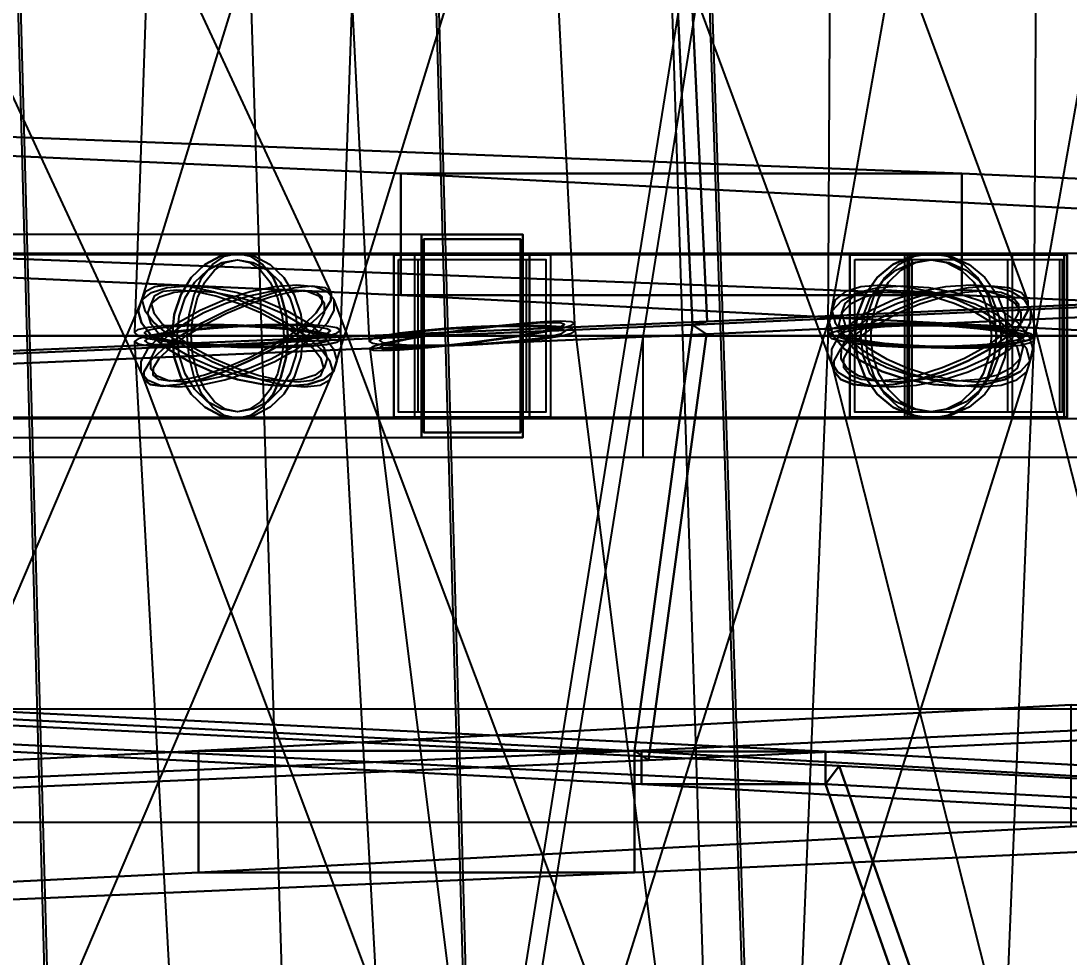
# Model space of a CAD drawing. Header units: millimetres. Extents: x -123812 to 252100, y -3000 to 639000.
# Drawn here: x 7068 to 9650, y 448469 to 450776 of the extents above; entities that cross this region are included whole.
import ezdxf

# ---------------------------------------------------------------- set-up
doc = ezdxf.new("R2010")
doc.units = ezdxf.units.MM
for name, color, linetype, lineweight in [('D-STR-DECK', 7, 'Continuous', 25), ('D-STR-DIM', 7, 'Continuous', 13), ('D-STR-STRC', 7, 'Continuous', 25)]:
    doc.layers.add(name, color=color, linetype=linetype, lineweight=lineweight)
doc.styles.add('OpenSansCondensed-Light', font='OpenSansCondensed-Light.ttf')
doc.styles.add('TOWER_UNICODE', font='Arial Unicode.ttf')
doc.dimstyles.new('EZDXF', dxfattribs={"dimtxt": 0.25, "dimasz": 0.175, "dimexe": 0.375, "dimexo": 0.125, "dimgap": 0.1, "dimtad": 1, "dimlfac": 100, "dimzin": 12, "dimdsep": 46, "dimtxsty": 'OpenSansCondensed-Light', "dimblk": 'ARCHTICK', "dimcen": 2.5, "dimazin": 3, "dimtfac": 0.5, "dimtmove": 2, "dimatfit": 3})

# ---------------------------------------------------------------- blocks, each defined once
blk = doc.blocks.new('_ARCHTICK')
at = {"color": 0, "linetype": 'BYBLOCK', "const_width": 0.15}
blk.add_lwpolyline([(-0.5, -0.5), (0.5, 0.5)], dxfattribs=at)

msp = doc.modelspace()

# ---------------------------------------------------------------- linework, layer by layer
at = {"layer": 'D-STR-DECK'}
for points in [[(5939.2, 445000), (7163.8, 455000), (9400, 455000), (7800, 445000)], [(5939.2, 445000), (7163.8, 455000), (9400, 455000), (7800, 445000)], [(7760, 445000), (9360, 455000), (11444.7, 455000), (9496.7, 445000)], [(7760, 445000), (9360, 455000), (11444.7, 455000), (9496.7, 445000)], [(8722.4, 450027.3), (8668.7, 451177.3), (11147.9, 451290.9), (11216.8, 450140.9)], [(8704.3, 451185.6), (8758, 450035.6), (11262.5, 450149.2), (11193.6, 451299.2)], [(6034.5, 451071.9), (6071.8, 449921.9), (8758, 450035.6), (8704.3, 451185.6)], [(8722.4, 450027.3), (8668.7, 451177.3), (8704.3, 451185.6), (8758, 450035.6)], [(8722.4, 450027.3), (8668.7, 451177.3), (8704.3, 451185.6), (8758, 450035.6)], [(6047.1, 449913.6), (6009.8, 451063.6), (8668.7, 451177.3), (8722.4, 450027.3)], [(9385.4, 450400), (8003.5, 450400), (5798.4, 450500), (6799.6, 450500)], [(8003.5, 450400), (8003.5, 450100), (5798.4, 450200), (5798.4, 450500)], [(9385.4, 450100), (9385.4, 450400), (6799.6, 450500), (6799.6, 450200)], [(8003.5, 450100), (9385.4, 450100), (9385.4, 450400), (8003.5, 450400)], [(11656.8, 450300), (9940.5, 450300), (8003.5, 450400), (9385.4, 450400)], [(9940.5, 450300), (9940.5, 450000), (8003.5, 450100), (8003.5, 450400)], [(8003.5, 450100), (9385.4, 450100), (9385.4, 450400), (8003.5, 450400)], [(11656.8, 450000), (11656.8, 450300), (9385.4, 450400), (9385.4, 450100)], [(8003.5, 450100), (9385.4, 450100), (6799.6, 450200), (5798.4, 450200)], [(8758, 450035.6), (8722.4, 450027.3), (11216.8, 450140.9), (11262.5, 450149.2)], [(8579.2, 448977.3), (8722.4, 450027.3), (11216.8, 450140.9), (11033, 449090.9)], [(8722.4, 450027.3), (8756.6, 450004), (11260.8, 450117.6), (11216.8, 450140.9)], [(9940.5, 450000), (11656.8, 450000), (9385.4, 450100), (8003.5, 450100)], [(8756.6, 450004), (8613.4, 448954), (11077, 449067.6), (11260.8, 450117.6)], [(5947.6, 448863.6), (6047.1, 449913.6), (8722.4, 450027.3), (8579.2, 448977.3)], [(6071.8, 449921.9), (6047.1, 449913.6), (8722.4, 450027.3), (8758, 450035.6)], [(6047.1, 449913.6), (6070.9, 449890.3), (8756.6, 450004), (8722.4, 450027.3)], [(8579.2, 448977.3), (8722.4, 450027.3), (8756.6, 450004), (8613.4, 448954)], [(8579.2, 448977.3), (8722.4, 450027.3), (8756.6, 450004), (8613.4, 448954)], [(1913.4, 449700), (1913.4, 450000), (8600, 450000), (8600, 449700)], [(1913.4, 449700), (1913.4, 450000), (8600, 450000), (8600, 449700)], [(2500, 449700), (2500, 450000), (10470.7, 450000), (10470.7, 449700)], [(2500, 449700), (2500, 450000), (10470.7, 450000), (10470.7, 449700)], [(3043.8, 449700), (3043.8, 450000), (12162.2, 450000), (12162.2, 449700)], [(3043.8, 449700), (3043.8, 450000), (12162.2, 450000), (12162.2, 449700)], [(3535.5, 449700), (3535.5, 450000), (13645.7, 450000), (13645.7, 449700)], [(3535.5, 449700), (3535.5, 450000), (13645.7, 450000), (13645.7, 449700)], [(3966.8, 449700), (3966.8, 450000), (14895.6, 450000), (14895.6, 449700)], [(3966.8, 449700), (3966.8, 450000), (14895.6, 450000), (14895.6, 449700)], [(4330.1, 449700), (4330.1, 450000), (15890.7, 450000), (15890.7, 449700)], [(4330.1, 449700), (4330.1, 450000), (15890.7, 450000), (15890.7, 449700)], [(4619.4, 449700), (4619.4, 450000), (16613.9, 450000), (16613.9, 449700)], [(4619.4, 449700), (4619.4, 450000), (16613.9, 450000), (16613.9, 449700)], [(4829.6, 449700), (4829.6, 450000), (17052.9, 450000), (17052.9, 449700)], [(4829.6, 449700), (4829.6, 450000), (17052.9, 450000), (17052.9, 449700)], [(4957.2, 449700), (4957.2, 450000), (17200, 450000), (17200, 449700)], [(4957.2, 449700), (4957.2, 450000), (17200, 450000), (17200, 449700)], [(6070.9, 449890.3), (5971.4, 448840.3), (8613.4, 448954), (8756.6, 450004)], [(8596.8, 448895.5), (8596.8, 448975.5), (6381.8, 449089.1), (6381.8, 449009.1)], [(8596.8, 448975.5), (9049.9, 448975.5), (6717.4, 449089.1), (6381.8, 449089.1)], [(9049.9, 448975.5), (9049.9, 448895.5), (6717.4, 449009.1), (6717.4, 449089.1)], [(8579.2, 448977.3), (7505.3, 448977.3), (9654.5, 449090.9), (11033, 449090.9)], [(7505.3, 448977.3), (7505.3, 448677.3), (9654.5, 448790.9), (9654.5, 449090.9)], [(8579.2, 448677.3), (8579.2, 448977.3), (11033, 449090.9), (11033, 448790.9)], [(8613.4, 448954), (8579.2, 448977.3), (11033, 449090.9), (11077, 449067.6)], [(5395.6, 449080.9), (10343.8, 449080.9), (10343.8, 448800.9), (5395.6, 448800.9)], [(9049.9, 448895.5), (9083.5, 448940.8), (6742.3, 449054.5), (6717.4, 449009.1)], [(9083.5, 448940.8), (9399.9, 448040.8), (6976.7, 448154.5), (6742.3, 449054.5)], [(9049.9, 448895.5), (8596.8, 448895.5), (6381.8, 449009.1), (6717.4, 449009.1)], [(9366.3, 447995.5), (9049.9, 448895.5), (6717.4, 449009.1), (6951.8, 448109.1)], [(5947.6, 448863.6), (5201.7, 448863.6), (7505.3, 448977.3), (8579.2, 448977.3)], [(5201.7, 448863.6), (5201.7, 448563.6), (7505.3, 448677.3), (7505.3, 448977.3)], [(5947.6, 448563.6), (5947.6, 448863.6), (8579.2, 448977.3), (8579.2, 448677.3)], [(5971.4, 448840.3), (5947.6, 448863.6), (8579.2, 448977.3), (8613.4, 448954)], [(7505.3, 448677.3), (8579.2, 448677.3), (8579.2, 448977.3), (7505.3, 448977.3)], [(7505.3, 448677.3), (8579.2, 448677.3), (8579.2, 448977.3), (7505.3, 448977.3)], [(9049.9, 448895.5), (8596.8, 448895.5), (8596.8, 448975.5), (9049.9, 448975.5)], [(10614.9, 448781.8), (10614.9, 448861.8), (8596.8, 448975.5), (8596.8, 448895.5)], [(10614.9, 448861.8), (11175.6, 448861.8), (9049.9, 448975.5), (8596.8, 448975.5)], [(9049.9, 448895.5), (8596.8, 448895.5), (8596.8, 448975.5), (9049.9, 448975.5)], [(11175.6, 448861.8), (11175.6, 448781.8), (9049.9, 448895.5), (9049.9, 448975.5)], [(9366.3, 447995.5), (9049.9, 448895.5), (9083.5, 448940.8), (9399.9, 448040.8)], [(11175.6, 448781.8), (11217.2, 448827.2), (9083.5, 448940.8), (9049.9, 448895.5)], [(9366.3, 447995.5), (9049.9, 448895.5), (9083.5, 448940.8), (9399.9, 448040.8)], [(11217.2, 448827.2), (11608.7, 447927.2), (9399.9, 448040.8), (9083.5, 448940.8)], [(11175.6, 448781.8), (10614.9, 448781.8), (8596.8, 448895.5), (9049.9, 448895.5)], [(11567.1, 447881.8), (11175.6, 448781.8), (9049.9, 448895.5), (9366.3, 447995.5)], [(7505.3, 448677.3), (8579.2, 448677.3), (11033, 448790.9), (9654.5, 448790.9)], [(5201.7, 448563.6), (5947.6, 448563.6), (8579.2, 448677.3), (7505.3, 448677.3)]]:
    msp.add_lwpolyline(points, close=True, dxfattribs=at)
at = {"layer": 'D-STR-STRC'}
for points in [[(6660.3, 474987.3), (7925.8, 449987.3), (7934.5, 449981.9), (7959.8, 449977.9), (8000.1, 449975.3), (8052.6, 449974.4), (8113.8, 449975.3), (8179.5, 449977.8), (8245.1, 449981.9), (8306.3, 449987.2), (8358.9, 449993.3), (8399.2, 449999.9), (8424.5, 450006.6), (8433.2, 450012.7), (7167.6, 475012.7)], [(8214, 475008.7), (7347.5, 450008.7), (7356.2, 450001.3), (7381.6, 449993.8), (7421.9, 449986.8), (7474.5, 449980.6), (7535.7, 449975.8), (7601.4, 449972.6), (7667.1, 449971.3), (7728.3, 449971.9), (7780.9, 449974.5), (7821.2, 449978.8), (7846.6, 449984.5), (7855.2, 449991.3), (8721.7, 474991.3)], [(9190.6, 475001.4), (9055.8, 450001.4), (9064.4, 449993.9), (9089.8, 449986.8), (9130.2, 449980.7), (9182.8, 449975.8), (9244, 449972.6), (9309.8, 449971.3), (9375.5, 449971.9), (9436.8, 449974.5), (9489.4, 449978.7), (9529.7, 449984.5), (9555.1, 449991.3), (9563.8, 449998.6), (9698.6, 474998.6)], [(5047.5, 454892.9), (7371.1, 449892.9), (7386.5, 449880.5), (7416.5, 449876.3), (7459.1, 449880.5), (7511.4, 449892.9), (7569.9, 449912.5), (7630.5, 449938.2), (7689.1, 449968), (7741.7, 450000), (7784.8, 450032), (7815.4, 450061.8), (7831.4, 450087.5), (7831.7, 450107.1), (5508.1, 455107.1)], [(7225.4, 454912.5), (9071.3, 449912.5), (9087.4, 449892.9), (9118.6, 449880.5), (9162.9, 449876.3), (9217.1, 449880.5), (9277.7, 449892.9), (9340.5, 449912.5), (9401.2, 449938.2), (9455.6, 449968), (9500.1, 450000), (9531.6, 450032), (9548.1, 450061.8), (9548.2, 450087.5), (7702.4, 455087.5)], [(8896.7, 455061.8), (7356.8, 450061.8), (7365.2, 450032), (7389.7, 450000), (7428.6, 449968), (7479.3, 449938.2), (7538.3, 449912.5), (7601.7, 449892.9), (7665, 449880.5), (7724, 449876.3), (7774.6, 449880.5), (7813.4, 449892.9), (7837.8, 449912.5), (7846, 449938.2), (9386, 454938.2)], [(9945, 455032), (9058.9, 450032), (9068.9, 450000), (9095.4, 449968), (9136.5, 449938.2), (9189.3, 449912.5), (9250.4, 449892.9), (9315.6, 449880.5), (9380.3, 449876.3), (9440.2, 449880.5), (9491.3, 449892.9), (9529.9, 449912.5), (9553.6, 449938.2), (9560.6, 449968), (10446.8, 454968)], [(5375, 449796.8), (7601.4, 449796.8), (7633.4, 449803.7), (7663.2, 449824), (7688.9, 449856.3), (7708.5, 449898.4), (7720.9, 449947.4), (7725.1, 450000), (7720.9, 450052.6), (7708.5, 450101.6), (7688.9, 450143.7), (7663.2, 450176), (7633.4, 450196.3), (7601.4, 450203.2), (5375, 450203.2)], [(5375, 449796.8), (7601.4, 449796.8), (7633.4, 449803.7), (7663.2, 449824), (7688.9, 449856.3), (7708.5, 449898.4), (7720.9, 449947.4), (7725.1, 450000), (7720.9, 450052.6), (7708.5, 450101.6), (7688.9, 450143.7), (7663.2, 450176), (7633.4, 450196.3), (7601.4, 450203.2), (5375, 450203.2)], [(10383.7, 450203.2), (9309.8, 450203.2), (9261.2, 450196.3), (9215.9, 450176), (9177, 450143.7), (9147.2, 450101.6), (9128.4, 450052.6), (9122, 450000), (9128.4, 449947.4), (9147.2, 449898.4), (9177, 449856.3), (9215.9, 449824), (9261.2, 449803.7), (9309.8, 449796.8), (10383.7, 449796.8)], [(10383.7, 450203.2), (9309.8, 450203.2), (9261.2, 450196.3), (9215.9, 450176), (9177, 450143.7), (9147.2, 450101.6), (9128.4, 450052.6), (9122, 450000), (9128.4, 449947.4), (9147.2, 449898.4), (9177, 449856.3), (9215.9, 449824), (9261.2, 449803.7), (9309.8, 449796.8), (10383.7, 449796.8)], [(5699.7, 444891.4), (7828.9, 449891.4), (7837.3, 449911.3), (7829.7, 449937.3), (7806.5, 449967.5), (7769.4, 450000), (7720.7, 450032.5), (7664, 450062.7), (7603, 450088.7), (7541.9, 450108.6), (7484.8, 450121.1), (7435.7, 450125.4), (7397.9, 450121.1), (7373.9, 450108.6), (5244.7, 445108.6)], [(9716.2, 445088.7), (7839.4, 450088.7), (7823.2, 450108.6), (7791.8, 450121.1), (7747.5, 450125.4), (7693.2, 450121.1), (7632.6, 450108.6), (7569.9, 450088.7), (7509.4, 450062.7), (7455.2, 450032.5), (7410.9, 450000), (7379.5, 449967.5), (7363.4, 449937.3), (7363.4, 449911.3), (9240.1, 444911.3)], [(7983.2, 444937.3), (9554.1, 449937.3), (9545.8, 449967.5), (9521.3, 450000), (9482.5, 450032.5), (9431.9, 450062.7), (9372.9, 450088.7), (9309.7, 450108.6), (9246.4, 450121.1), (9187.5, 450125.4), (9136.9, 450121.1), (9098.1, 450108.6), (9073.7, 450088.7), (9065.4, 450062.7), (7494.6, 445062.7)], [(10817.7, 445062.7), (9555.9, 450062.7), (9540.1, 450088.7), (9508.6, 450108.6), (9463.5, 450121.1), (9408, 450125.4), (9345.7, 450121.1), (9281.1, 450108.6), (9218.3, 450088.7), (9161.8, 450062.7), (9115.4, 450032.5), (9082.3, 450000), (9064.6, 449967.5), (9063.6, 449937.3), (10325.4, 444937.3)], [(9226.6, 425013.8), (7855, 450013.8), (7846.4, 450019.7), (7821, 450024.2), (7780.7, 450027.1), (7728.2, 450028.1), (7667, 450027.2), (7601.4, 450024.5), (7535.8, 450020.1), (7474.6, 450014.3), (7422.1, 450007.6), (7381.8, 450000.3), (7356.4, 449993), (7347.8, 449986.2), (8719.4, 424986.2)], [(11574.8, 425031.5), (8431.5, 450031.5), (8422.9, 450034.9), (8397.7, 450035.9), (8357.7, 450034.4), (8305.5, 450030.6), (8244.7, 450024.7), (8179.5, 450017.1), (8114.3, 450008.4), (8053.5, 449999.1), (8001.3, 449989.8), (7961.2, 449981.2), (7936, 449974), (7927.5, 449968.5), (11070.8, 424968.5)], [(8542.7, 424989.8), (9563.6, 449989.8), (9554.9, 449997.7), (9529.6, 450005.8), (9489.2, 450013.6), (9436.7, 450020.4), (9375.5, 450025.8), (9309.8, 450029.4), (9244.1, 450031.1), (9182.9, 450030.6), (9130.3, 450028), (9090, 450023.6), (9064.6, 450017.5), (9056, 450010.2), (8035.1, 425010.2)]]:
    msp.add_lwpolyline(points, dxfattribs=at)
for points in [[(6946.2, 455000), (7082.6, 450000), (8120.2, 450000), (7981.6, 455000)], [(6952, 455000), (7089, 450000), (8113.8, 450000), (7975.9, 455000)], [(7503.1, 455000), (7660.6, 450000), (8698.3, 450000), (8538.5, 455000)], [(8623.7, 455000), (8790.9, 450000), (9828.6, 450000), (9659.1, 455000)], [(8629.4, 455000), (8797.4, 450000), (9822.2, 450000), (9653.3, 455000)], [(3647.2, 449750), (8304.5, 449750), (8304.5, 450250), (3647.2, 450250)], [(3647.2, 449750), (8304.5, 449750), (8304.5, 450250), (3647.2, 450250)], [(8304.5, 450250), (8054.5, 450250), (8054.5, 449750), (8304.5, 449750)], [(8054.5, 450250), (8304.5, 450250), (8304.5, 449750), (8054.5, 449750)], [(8298.5, 450238), (8060.5, 450238), (8060.5, 449762), (8298.5, 449762)], [(8060.5, 450238), (8298.5, 450238), (8298.5, 449762), (8060.5, 449762)], [(4581, 449800), (8320.9, 449800), (8320.9, 450200), (4581, 450200)], [(4581, 449800), (8320.9, 449800), (8320.9, 450200), (4581, 450200)], [(7440.2, 450000), (7445.7, 449947.4), (7461.8, 449898.4), (7487.4, 449856.3), (7520.8, 449824), (7559.7, 449803.7), (7601.4, 449796.8), (9309.8, 449796.8), (9351.5, 449803.7), (9390.4, 449824), (9423.8, 449856.3), (9449.4, 449898.4), (9465.5, 449947.4), (9471, 450000), (9465.5, 450052.6), (9449.4, 450101.6), (9423.8, 450143.7), (9390.4, 450176), (9351.5, 450196.3), (9309.8, 450203.2), (7601.4, 450203.2), (7559.7, 450196.3), (7520.8, 450176), (7487.4, 450143.7), (7461.8, 450101.6), (7445.7, 450052.6)], [(7762.6, 450000), (7757.1, 449947.4), (7741, 449898.4), (7715.4, 449856.3), (7682, 449824), (7643.1, 449803.7), (7601.4, 449796.8), (7559.7, 449803.7), (7520.8, 449824), (7487.4, 449856.3), (7461.8, 449898.4), (7445.7, 449947.4), (7440.2, 450000), (7445.7, 450052.6), (7461.8, 450101.6), (7487.4, 450143.7), (7520.8, 450176), (7559.7, 450196.3), (7601.4, 450203.2), (7643.1, 450196.3), (7682, 450176), (7715.4, 450143.7), (7741, 450101.6), (7757.1, 450052.6)], [(7440.2, 450000), (7445.7, 449947.4), (7461.8, 449898.4), (7487.4, 449856.3), (7520.8, 449824), (7559.7, 449803.7), (7601.4, 449796.8), (9309.8, 449796.8), (9351.5, 449803.7), (9390.4, 449824), (9423.8, 449856.3), (9449.4, 449898.4), (9465.5, 449947.4), (9471, 450000), (9465.5, 450052.6), (9449.4, 450101.6), (9423.8, 450143.7), (9390.4, 450176), (9351.5, 450196.3), (9309.8, 450203.2), (7601.4, 450203.2), (7559.7, 450196.3), (7520.8, 450176), (7487.4, 450143.7), (7461.8, 450101.6), (7445.7, 450052.6)], [(7762.6, 450000), (7757.1, 449947.4), (7741, 449898.4), (7715.4, 449856.3), (7682, 449824), (7643.1, 449803.7), (7601.4, 449796.8), (7559.7, 449803.7), (7520.8, 449824), (7487.4, 449856.3), (7461.8, 449898.4), (7445.7, 449947.4), (7440.2, 450000), (7445.7, 450052.6), (7461.8, 450101.6), (7487.4, 450143.7), (7520.8, 450176), (7559.7, 450196.3), (7601.4, 450203.2), (7643.1, 450196.3), (7682, 450176), (7715.4, 450143.7), (7741, 450101.6), (7757.1, 450052.6)], [(7725.1, 450000), (7720.9, 449947.4), (7708.5, 449898.4), (7688.9, 449856.3), (7663.2, 449824), (7633.4, 449803.7), (7601.4, 449796.8), (7569.4, 449803.7), (7539.5, 449824), (7513.9, 449856.3), (7494.3, 449898.4), (7481.9, 449947.4), (7477.7, 450000), (7481.9, 450052.6), (7494.3, 450101.6), (7513.9, 450143.7), (7539.5, 450176), (7569.4, 450196.3), (7601.4, 450203.2), (7633.4, 450196.3), (7663.2, 450176), (7688.9, 450143.7), (7708.5, 450101.6), (7720.9, 450052.6)], [(7725.1, 450000), (7720.9, 449947.4), (7708.5, 449898.4), (7688.9, 449856.3), (7663.2, 449824), (7633.4, 449803.7), (7601.4, 449796.8), (7569.4, 449803.7), (7539.5, 449824), (7513.9, 449856.3), (7494.3, 449898.4), (7481.9, 449947.4), (7477.7, 450000), (7481.9, 450052.6), (7494.3, 450101.6), (7513.9, 450143.7), (7539.5, 450176), (7569.4, 450196.3), (7601.4, 450203.2), (7633.4, 450196.3), (7663.2, 450176), (7688.9, 450143.7), (7708.5, 450101.6), (7720.9, 450052.6)], [(7986.3, 449800), (9638, 449800), (9638, 450200), (7986.3, 450200)], [(7986.3, 450200), (8372.7, 450200), (8372.7, 449800), (7986.3, 449800)], [(7986.3, 449800), (9638, 449800), (9638, 450200), (7986.3, 450200)], [(7986.3, 450200), (8372.7, 450200), (8372.7, 449800), (7986.3, 449800)], [(8038.1, 450200), (8320.9, 450200), (8320.9, 449800), (8038.1, 449800)], [(8038.1, 450200), (8320.9, 450200), (8320.9, 449800), (8038.1, 449800)], [(9109.8, 449800), (9644.8, 449800), (9644.8, 450200), (9109.8, 450200)], [(9109.8, 450200), (9509.7, 450200), (9509.7, 449800), (9109.8, 449800)], [(9497.5, 450000), (9491.1, 449947.4), (9472.4, 449898.4), (9442.5, 449856.3), (9403.6, 449824), (9358.4, 449803.7), (9309.8, 449796.8), (9261.2, 449803.7), (9215.9, 449824), (9177, 449856.3), (9147.2, 449898.4), (9128.4, 449947.4), (9122, 450000), (9128.4, 450052.6), (9147.2, 450101.6), (9177, 450143.7), (9215.9, 450176), (9261.2, 450196.3), (9309.8, 450203.2), (9358.4, 450196.3), (9403.6, 450176), (9442.5, 450143.7), (9472.4, 450101.6), (9491.1, 450052.6)], [(9497.5, 450000), (9491.1, 449947.4), (9472.4, 449898.4), (9442.5, 449856.3), (9403.6, 449824), (9358.4, 449803.7), (9309.8, 449796.8), (9261.2, 449803.7), (9215.9, 449824), (9177, 449856.3), (9147.2, 449898.4), (9128.4, 449947.4), (9122, 450000), (9128.4, 450052.6), (9147.2, 450101.6), (9177, 450143.7), (9215.9, 450176), (9261.2, 450196.3), (9309.8, 450203.2), (9358.4, 450196.3), (9403.6, 450176), (9442.5, 450143.7), (9472.4, 450101.6), (9491.1, 450052.6)], [(9471, 450000), (9465.5, 449947.4), (9449.4, 449898.4), (9423.8, 449856.3), (9390.4, 449824), (9351.5, 449803.7), (9309.8, 449796.8), (9268, 449803.7), (9229.2, 449824), (9195.8, 449856.3), (9170.2, 449898.4), (9154.1, 449947.4), (9148.6, 450000), (9154.1, 450052.6), (9170.2, 450101.6), (9195.8, 450143.7), (9229.2, 450176), (9268, 450196.3), (9309.8, 450203.2), (9351.5, 450196.3), (9390.4, 450176), (9423.8, 450143.7), (9449.4, 450101.6), (9465.5, 450052.6)], [(9471, 450000), (9465.5, 449947.4), (9449.4, 449898.4), (9423.8, 449856.3), (9390.4, 449824), (9351.5, 449803.7), (9309.8, 449796.8), (9268, 449803.7), (9229.2, 449824), (9195.8, 449856.3), (9170.2, 449898.4), (9154.1, 449947.4), (9148.6, 450000), (9154.1, 450052.6), (9170.2, 450101.6), (9195.8, 450143.7), (9229.2, 450176), (9268, 450196.3), (9309.8, 450203.2), (9351.5, 450196.3), (9390.4, 450176), (9423.8, 450143.7), (9449.4, 450101.6), (9465.5, 450052.6)], [(9244.9, 450200), (9644.8, 450200), (9644.8, 449800), (9244.9, 449800)], [(9251.7, 450200), (9638, 450200), (9638, 449800), (9251.7, 449800)], [(9251.7, 450200), (9638, 450200), (9638, 449800), (9251.7, 449800)], [(7749.9, 450000), (7744.9, 449951.5), (7730, 449906.4), (7706.4, 449867.6), (7675.7, 449837.9), (7639.8, 449819.2), (7601.4, 449812.8), (7563, 449819.2), (7527.1, 449837.9), (7496.4, 449867.6), (7472.8, 449906.4), (7457.9, 449951.5), (7452.9, 450000), (7457.9, 450048.5), (7472.8, 450093.6), (7496.4, 450132.4), (7527.1, 450162.1), (7563, 450180.8), (7601.4, 450187.2), (7639.8, 450180.8), (7675.7, 450162.1), (7706.4, 450132.4), (7730, 450093.6), (7744.9, 450048.5)], [(7749.9, 450000), (7744.9, 449951.5), (7730, 449906.4), (7706.4, 449867.6), (7675.7, 449837.9), (7639.8, 449819.2), (7601.4, 449812.8), (7563, 449819.2), (7527.1, 449837.9), (7496.4, 449867.6), (7472.8, 449906.4), (7457.9, 449951.5), (7452.9, 450000), (7457.9, 450048.5), (7472.8, 450093.6), (7496.4, 450132.4), (7527.1, 450162.1), (7563, 450180.8), (7601.4, 450187.2), (7639.8, 450180.8), (7675.7, 450162.1), (7706.4, 450132.4), (7730, 450093.6), (7744.9, 450048.5)], [(7715.4, 450000), (7711.5, 449951.5), (7700.1, 449906.4), (7682, 449867.6), (7658.4, 449837.9), (7630.9, 449819.2), (7601.4, 449812.8), (7571.9, 449819.2), (7544.4, 449837.9), (7520.8, 449867.6), (7502.7, 449906.4), (7491.3, 449951.5), (7487.4, 450000), (7491.3, 450048.5), (7502.7, 450093.6), (7520.8, 450132.4), (7544.4, 450162.1), (7571.9, 450180.8), (7601.4, 450187.2), (7630.9, 450180.8), (7658.4, 450162.1), (7682, 450132.4), (7700.1, 450093.6), (7711.5, 450048.5)], [(7715.4, 450000), (7711.5, 449951.5), (7700.1, 449906.4), (7682, 449867.6), (7658.4, 449837.9), (7630.9, 449819.2), (7601.4, 449812.8), (7571.9, 449819.2), (7544.4, 449837.9), (7520.8, 449867.6), (7502.7, 449906.4), (7491.3, 449951.5), (7487.4, 450000), (7491.3, 450048.5), (7502.7, 450093.6), (7520.8, 450132.4), (7544.4, 450162.1), (7571.9, 450180.8), (7601.4, 450187.2), (7630.9, 450180.8), (7658.4, 450162.1), (7682, 450132.4), (7700.1, 450093.6), (7711.5, 450048.5)], [(7997.9, 450188), (8361.1, 450188), (8361.1, 449812), (7997.9, 449812)], [(7997.9, 450188), (8361.1, 450188), (8361.1, 449812), (7997.9, 449812)], [(8046.5, 450188), (8312.4, 450188), (8312.4, 449812), (8046.5, 449812)], [(8046.5, 450188), (8312.4, 450188), (8312.4, 449812), (8046.5, 449812)], [(9121.8, 450188), (9497.7, 450188), (9497.7, 449812), (9121.8, 449812)], [(9482.7, 450000), (9476.8, 449951.5), (9459.6, 449906.4), (9432.1, 449867.6), (9396.2, 449837.9), (9354.5, 449819.2), (9309.8, 449812.8), (9265, 449819.2), (9223.3, 449837.9), (9187.5, 449867.6), (9160, 449906.4), (9142.7, 449951.5), (9136.8, 450000), (9142.7, 450048.5), (9160, 450093.6), (9187.5, 450132.4), (9223.3, 450162.1), (9265, 450180.8), (9309.8, 450187.2), (9354.5, 450180.8), (9396.2, 450162.1), (9432.1, 450132.4), (9459.6, 450093.6), (9476.8, 450048.5)], [(9482.7, 450000), (9476.8, 449951.5), (9459.6, 449906.4), (9432.1, 449867.6), (9396.2, 449837.9), (9354.5, 449819.2), (9309.8, 449812.8), (9265, 449819.2), (9223.3, 449837.9), (9187.5, 449867.6), (9160, 449906.4), (9142.7, 449951.5), (9136.8, 450000), (9142.7, 450048.5), (9160, 450093.6), (9187.5, 450132.4), (9223.3, 450162.1), (9265, 450180.8), (9309.8, 450187.2), (9354.5, 450180.8), (9396.2, 450162.1), (9432.1, 450132.4), (9459.6, 450093.6), (9476.8, 450048.5)], [(9458.3, 450000), (9453.2, 449951.5), (9438.4, 449906.4), (9414.8, 449867.6), (9384, 449837.9), (9348.2, 449819.2), (9309.8, 449812.8), (9271.3, 449819.2), (9235.5, 449837.9), (9204.8, 449867.6), (9181.2, 449906.4), (9166.3, 449951.5), (9161.3, 450000), (9166.3, 450048.5), (9181.2, 450093.6), (9204.8, 450132.4), (9235.5, 450162.1), (9271.3, 450180.8), (9309.8, 450187.2), (9348.2, 450180.8), (9384, 450162.1), (9414.8, 450132.4), (9438.4, 450093.6), (9453.2, 450048.5)], [(9458.3, 450000), (9453.2, 449951.5), (9438.4, 449906.4), (9414.8, 449867.6), (9384, 449837.9), (9348.2, 449819.2), (9309.8, 449812.8), (9271.3, 449819.2), (9235.5, 449837.9), (9204.8, 449867.6), (9181.2, 449906.4), (9166.3, 449951.5), (9161.3, 450000), (9166.3, 450048.5), (9181.2, 450093.6), (9204.8, 450132.4), (9235.5, 450162.1), (9271.3, 450180.8), (9309.8, 450187.2), (9348.2, 450180.8), (9384, 450162.1), (9414.8, 450132.4), (9438.4, 450093.6), (9453.2, 450048.5)], [(9256.9, 450188), (9632.8, 450188), (9632.8, 449812), (9256.9, 449812)], [(9263.3, 450188), (9626.4, 450188), (9626.4, 449812), (9263.3, 449812)], [(9263.3, 450188), (9626.4, 450188), (9626.4, 449812), (9263.3, 449812)], [(7813.1, 450000), (7837.6, 449968), (7846, 449938.2), (7837.8, 449912.5), (7813.4, 449892.9), (7774.6, 449880.5), (7724, 449876.3), (7665, 449880.5), (7601.7, 449892.9), (7538.3, 449912.5), (7479.3, 449938.2), (7428.6, 449968), (7389.7, 450000), (7365.2, 450032), (7356.8, 450061.8), (7365, 450087.5), (7389.4, 450107.1), (7428.2, 450119.5), (7478.8, 450123.7), (7537.8, 450119.5), (7601.1, 450107.1), (7664.4, 450087.5), (7723.5, 450061.8), (7774.2, 450032)], [(7410.9, 450000), (7379.5, 449967.5), (7363.4, 449937.3), (7363.4, 449911.3), (7379.6, 449891.4), (7411, 449878.9), (7455.3, 449874.6), (7509.6, 449878.9), (7570.2, 449891.4), (7632.9, 449911.3), (7693.4, 449937.3), (7747.6, 449967.5), (7791.9, 450000), (7823.3, 450032.5), (7839.4, 450062.7), (7839.4, 450088.7), (7823.2, 450108.6), (7791.8, 450121.1), (7747.5, 450125.4), (7693.2, 450121.1), (7632.6, 450108.6), (7569.9, 450088.7), (7509.4, 450062.7), (7455.2, 450032.5)], [(7433.4, 450000), (7482.1, 449967.5), (7538.8, 449937.3), (7599.8, 449911.3), (7660.9, 449891.4), (7718, 449878.9), (7767.1, 449874.6), (7804.9, 449878.9), (7828.9, 449891.4), (7837.3, 449911.3), (7829.7, 449937.3), (7806.5, 449967.5), (7769.4, 450000), (7720.7, 450032.5), (7664, 450062.7), (7603, 450088.7), (7541.9, 450108.6), (7484.8, 450121.1), (7435.7, 450125.4), (7397.9, 450121.1), (7373.9, 450108.6), (7365.5, 450088.7), (7373.1, 450062.7), (7396.3, 450032.5)], [(7741.7, 450000), (7689.1, 449968), (7630.5, 449938.2), (7569.9, 449912.5), (7511.4, 449892.9), (7459.1, 449880.5), (7416.5, 449876.3), (7386.5, 449880.5), (7371.1, 449892.9), (7371.4, 449912.5), (7387.4, 449938.2), (7418, 449968), (7461.1, 450000), (7513.7, 450032), (7572.3, 450061.8), (7632.9, 450087.5), (7691.4, 450107.1), (7743.7, 450119.5), (7786.3, 450123.7), (7816.3, 450119.5), (7831.7, 450107.1), (7831.4, 450087.5), (7815.4, 450061.8), (7784.8, 450032)], [(9550.6, 450000), (9560.6, 449968), (9553.6, 449938.2), (9529.9, 449912.5), (9491.3, 449892.9), (9440.2, 449880.5), (9380.3, 449876.3), (9315.6, 449880.5), (9250.4, 449892.9), (9189.3, 449912.5), (9136.5, 449938.2), (9095.4, 449968), (9068.9, 450000), (9058.9, 450032), (9066, 450061.8), (9089.6, 450087.5), (9128.3, 450107.1), (9179.3, 450119.5), (9239.3, 450123.7), (9304, 450119.5), (9369.1, 450107.1), (9430.2, 450087.5), (9483.1, 450061.8), (9524.1, 450032)], [(9082.3, 450000), (9064.6, 449967.5), (9063.6, 449937.3), (9079.5, 449911.3), (9111, 449891.4), (9156, 449878.9), (9211.6, 449874.6), (9273.8, 449878.9), (9338.5, 449891.4), (9401.2, 449911.3), (9457.7, 449937.3), (9504.1, 449967.5), (9537.3, 450000), (9555, 450032.5), (9555.9, 450062.7), (9540.1, 450088.7), (9508.6, 450108.6), (9463.5, 450121.1), (9408, 450125.4), (9345.7, 450121.1), (9281.1, 450108.6), (9218.3, 450088.7), (9161.8, 450062.7), (9115.4, 450032.5)], [(9098.2, 450000), (9137.1, 449967.5), (9187.7, 449937.3), (9246.6, 449911.3), (9309.9, 449891.4), (9373.1, 449878.9), (9432, 449874.6), (9482.6, 449878.9), (9521.4, 449891.4), (9545.8, 449911.3), (9554.1, 449937.3), (9545.8, 449967.5), (9521.3, 450000), (9482.5, 450032.5), (9431.9, 450062.7), (9372.9, 450088.7), (9309.7, 450108.6), (9246.4, 450121.1), (9187.5, 450125.4), (9136.9, 450121.1), (9098.1, 450108.6), (9073.7, 450088.7), (9065.4, 450062.7), (9073.8, 450032.5)], [(9500.1, 450000), (9455.6, 449968), (9401.2, 449938.2), (9340.5, 449912.5), (9277.7, 449892.9), (9217.1, 449880.5), (9162.9, 449876.3), (9118.6, 449880.5), (9087.4, 449892.9), (9071.3, 449912.5), (9071.5, 449938.2), (9087.9, 449968), (9119.4, 450000), (9163.9, 450032), (9218.4, 450061.8), (9279.1, 450087.5), (9341.8, 450107.1), (9402.4, 450119.5), (9456.7, 450123.7), (9500.9, 450119.5), (9532.2, 450107.1), (9548.2, 450087.5), (9548.1, 450061.8), (9531.6, 450032)], [(7792.3, 450000), (7814.4, 449971.1), (7822, 449944.2), (7814.5, 449921.1), (7792.5, 449903.4), (7757.5, 449892.3), (7711.9, 449888.5), (7658.7, 449892.3), (7601.6, 449903.4), (7544.6, 449921.1), (7491.3, 449944.2), (7445.6, 449971.1), (7410.5, 450000), (7388.4, 450028.9), (7380.8, 450055.8), (7388.3, 450078.9), (7410.3, 450096.6), (7445.3, 450107.7), (7490.9, 450111.5), (7544.1, 450107.7), (7601.1, 450096.6), (7658.2, 450078.9), (7711.5, 450055.8), (7757.2, 450028.9)], [(7429.6, 450000), (7401.4, 449970.7), (7386.8, 449943.5), (7386.8, 449920.1), (7401.5, 449902.1), (7429.7, 449890.8), (7469.7, 449887), (7518.7, 449890.8), (7573.2, 449902.1), (7629.8, 449920.1), (7684.3, 449943.5), (7733.3, 449970.7), (7773.2, 450000), (7801.4, 450029.3), (7816, 450056.5), (7816, 450079.9), (7801.3, 450097.9), (7773.1, 450109.2), (7733.1, 450113), (7684.1, 450109.2), (7629.5, 450097.9), (7573, 450079.9), (7518.5, 450056.5), (7469.5, 450029.3)], [(7450, 450000), (7493.8, 449970.7), (7545, 449943.5), (7600, 449920.1), (7655.1, 449902.1), (7706.5, 449890.8), (7750.8, 449887), (7784.9, 449890.8), (7806.5, 449902.1), (7814.1, 449920.1), (7807.2, 449943.5), (7786.3, 449970.7), (7752.8, 450000), (7709, 450029.3), (7657.8, 450056.5), (7602.8, 450079.9), (7547.7, 450097.9), (7496.3, 450109.2), (7452, 450113), (7417.9, 450109.2), (7396.3, 450097.9), (7388.7, 450079.9), (7395.6, 450056.5), (7416.5, 450029.3)], [(7727.9, 450000), (7680.4, 449971.1), (7627.6, 449944.2), (7573, 449921.1), (7520.3, 449903.4), (7473.1, 449892.3), (7434.7, 449888.5), (7407.6, 449892.3), (7393.8, 449903.4), (7394.1, 449921.1), (7408.5, 449944.2), (7436, 449971.1), (7474.9, 450000), (7522.4, 450028.9), (7575.2, 450055.8), (7629.8, 450078.9), (7682.5, 450096.6), (7729.7, 450107.7), (7768.1, 450111.5), (7795.2, 450107.7), (7809, 450096.6), (7808.7, 450078.9), (7794.3, 450055.8), (7766.7, 450028.9)], [(9526.9, 450000), (9536, 449971.1), (9529.6, 449944.2), (9508.3, 449921.1), (9473.4, 449903.4), (9427.4, 449892.3), (9373.4, 449888.5), (9315, 449892.3), (9256.3, 449903.4), (9201.2, 449921.1), (9153.5, 449944.2), (9116.5, 449971.1), (9092.7, 450000), (9083.6, 450028.9), (9089.9, 450055.8), (9111.3, 450078.9), (9146.2, 450096.6), (9192.2, 450107.7), (9246.2, 450111.5), (9304.6, 450107.7), (9363.3, 450096.6), (9418.3, 450078.9), (9466, 450055.8), (9503, 450028.9)], [(9104.6, 450000), (9088.7, 449970.7), (9087.9, 449943.5), (9102.1, 449920.1), (9130.5, 449902.1), (9171.2, 449890.8), (9221.2, 449887), (9277.3, 449890.8), (9335.7, 449902.1), (9392.2, 449920.1), (9443.2, 449943.5), (9485, 449970.7), (9514.9, 450000), (9530.8, 450029.3), (9531.7, 450056.5), (9517.4, 450079.9), (9489, 450097.9), (9448.4, 450109.2), (9398.3, 450113), (9342.2, 450109.2), (9283.9, 450097.9), (9227.3, 450079.9), (9176.4, 450056.5), (9134.5, 450029.3)], [(9119, 450000), (9154.1, 449970.7), (9199.7, 449943.5), (9252.8, 449920.1), (9309.9, 449902.1), (9366.9, 449890.8), (9420, 449887), (9465.6, 449890.8), (9500.6, 449902.1), (9522.6, 449920.1), (9530.1, 449943.5), (9522.5, 449970.7), (9500.5, 450000), (9465.5, 450029.3), (9419.8, 450056.5), (9366.7, 450079.9), (9309.7, 450097.9), (9252.7, 450109.2), (9199.5, 450113), (9153.9, 450109.2), (9119, 450097.9), (9097, 450079.9), (9089.5, 450056.5), (9097, 450029.3)], [(9481.4, 450000), (9441.2, 449971.1), (9392.2, 449944.2), (9337.5, 449921.1), (9280.9, 449903.4), (9226.3, 449892.3), (9177.3, 449888.5), (9137.4, 449892.3), (9109.3, 449903.4), (9094.8, 449921.1), (9094.9, 449944.2), (9109.7, 449971.1), (9138.2, 450000), (9178.3, 450028.9), (9227.4, 450055.8), (9282.1, 450078.9), (9338.7, 450096.6), (9393.3, 450107.7), (9442.2, 450111.5), (9482.1, 450107.7), (9510.3, 450096.6), (9524.8, 450078.9), (9524.6, 450055.8), (9509.8, 450028.9)], [(7601.4, 449972.6), (7535.7, 449975.8), (7474.5, 449980.6), (7421.9, 449986.8), (7381.6, 449993.8), (7356.2, 450001.3), (7347.5, 450008.7), (7356.2, 450015.5), (7381.6, 450021.2), (7421.9, 450025.5), (7474.5, 450028.1), (7535.7, 450028.7), (7601.4, 450027.4), (7667.1, 450024.2), (7728.3, 450019.4), (7780.9, 450013.2), (7821.2, 450006.2), (7846.6, 449998.7), (7855.2, 449991.3), (7846.6, 449984.5), (7821.2, 449978.8), (7780.9, 449974.5), (7728.3, 449971.9), (7667.1, 449971.3)], [(7601.4, 450024.5), (7535.8, 450020.1), (7474.6, 450014.3), (7422.1, 450007.6), (7381.8, 450000.3), (7356.4, 449993), (7347.8, 449986.2), (7356.4, 449980.3), (7381.8, 449975.8), (7422.1, 449972.9), (7474.6, 449971.9), (7535.8, 449972.8), (7601.4, 449975.5), (7667, 449979.9), (7728.2, 449985.7), (7780.7, 449992.4), (7821, 449999.7), (7846.4, 450007), (7855, 450013.8), (7846.4, 450019.7), (7821, 450024.2), (7780.7, 450027.1), (7728.2, 450028.1), (7667, 450027.2)], [(7601.4, 449975.3), (7542.2, 449978.2), (7487, 449982.5), (7439.6, 449988.1), (7403.2, 449994.4), (7380.3, 450001.2), (7372.5, 450007.8), (7380.3, 450014), (7403.2, 450019.1), (7439.6, 450023), (7487, 450025.3), (7542.2, 450025.9), (7601.4, 450024.7), (7660.6, 450021.8), (7715.8, 450017.5), (7763.2, 450011.9), (7799.6, 450005.6), (7822.5, 449998.8), (7830.3, 449992.2), (7822.5, 449986), (7799.6, 449980.9), (7763.2, 449977), (7715.8, 449974.7), (7660.6, 449974.1)], [(7601.4, 450022.1), (7542.2, 450018.1), (7487.1, 450012.9), (7439.7, 450006.8), (7403.4, 450000.3), (7380.5, 449993.7), (7372.7, 449987.6), (7380.5, 449982.3), (7403.4, 449978.2), (7439.7, 449975.6), (7487.1, 449974.7), (7542.2, 449975.5), (7601.4, 449977.9), (7660.6, 449981.9), (7715.7, 449987.1), (7763.1, 449993.2), (7799.4, 449999.7), (7822.3, 450006.3), (7830.1, 450012.4), (7822.3, 450017.7), (7799.4, 450021.8), (7763.1, 450024.4), (7715.7, 450025.3), (7660.6, 450024.5)], [(8179.5, 450022.2), (8113.8, 450018.1), (8052.6, 450012.8), (8000.1, 450006.7), (7959.8, 450000.1), (7934.5, 449993.4), (7925.8, 449987.3), (7934.5, 449981.9), (7959.8, 449977.9), (8000.1, 449975.3), (8052.6, 449974.4), (8113.8, 449975.3), (8179.5, 449977.8), (8245.1, 449981.9), (8306.3, 449987.2), (8358.9, 449993.3), (8399.2, 449999.9), (8424.5, 450006.6), (8433.2, 450012.7), (8424.5, 450018.1), (8399.2, 450022.1), (8358.9, 450024.7), (8306.3, 450025.6), (8245.1, 450024.7)], [(8179.5, 450017.1), (8114.3, 450008.4), (8053.5, 449999.1), (8001.3, 449989.8), (7961.2, 449981.2), (7936, 449974), (7927.5, 449968.5), (7936, 449965.1), (7961.2, 449964.1), (8001.3, 449965.6), (8053.5, 449969.4), (8114.3, 449975.3), (8179.5, 449982.9), (8244.7, 449991.6), (8305.5, 450000.9), (8357.7, 450010.2), (8397.7, 450018.8), (8422.9, 450026), (8431.5, 450031.5), (8422.9, 450034.9), (8397.7, 450035.9), (8357.7, 450034.4), (8305.5, 450030.6), (8244.7, 450024.7)], [(8179.5, 450020), (8120.3, 450016.3), (8065.1, 450011.6), (8017.8, 450006), (7981.4, 450000), (7958.6, 449994.1), (7950.8, 449988.5), (7958.6, 449983.7), (7981.4, 449980.1), (8017.8, 449977.7), (8065.1, 449976.9), (8120.3, 449977.7), (8179.5, 449980), (8238.7, 449983.7), (8293.8, 449988.4), (8341.2, 449994), (8377.6, 450000), (8400.4, 450005.9), (8408.2, 450011.5), (8400.4, 450016.3), (8377.6, 450019.9), (8341.2, 450022.3), (8293.8, 450023.1), (8238.7, 450022.3)], [(8179.5, 450015.4), (8120.7, 450007.5), (8065.9, 449999.1), (8018.8, 449990.8), (7982.7, 449983.1), (7960, 449976.5), (7952.3, 449971.6), (7960, 449968.5), (7982.7, 449967.7), (8018.8, 449969), (8065.9, 449972.4), (8120.7, 449977.7), (8179.5, 449984.6), (8238.3, 449992.5), (8293.1, 450000.9), (8340.2, 450009.2), (8376.3, 450016.9), (8399, 450023.5), (8406.7, 450028.4), (8399, 450031.5), (8376.3, 450032.3), (8340.2, 450031), (8293.1, 450027.6), (8238.3, 450022.3)], [(9309.8, 449971.3), (9244, 449972.6), (9182.8, 449975.8), (9130.2, 449980.7), (9089.8, 449986.8), (9064.4, 449993.9), (9055.8, 450001.4), (9064.4, 450008.7), (9089.8, 450015.5), (9130.2, 450021.3), (9182.8, 450025.5), (9244, 450028.1), (9309.8, 450028.7), (9375.5, 450027.4), (9436.8, 450024.2), (9489.4, 450019.3), (9529.7, 450013.2), (9555.1, 450006.1), (9563.8, 449998.6), (9555.1, 449991.3), (9529.7, 449984.5), (9489.4, 449978.7), (9436.8, 449974.5), (9375.5, 449971.9)], [(9309.8, 449970.6), (9244.1, 449974.2), (9182.9, 449979.6), (9130.3, 449986.4), (9090, 449994.2), (9064.6, 450002.3), (9056, 450010.2), (9064.6, 450017.5), (9090, 450023.6), (9130.3, 450028), (9182.9, 450030.6), (9244.1, 450031.1), (9309.8, 450029.4), (9375.5, 450025.8), (9436.7, 450020.4), (9489.2, 450013.6), (9529.6, 450005.8), (9554.9, 449997.7), (9563.6, 449989.8), (9554.9, 449982.5), (9529.6, 449976.4), (9489.2, 449972), (9436.7, 449969.4), (9375.5, 449968.9)], [(9309.8, 449974.1), (9250.5, 449975.3), (9195.3, 449978.2), (9147.8, 449982.6), (9111.5, 449988.1), (9088.6, 449994.5), (9080.8, 450001.2), (9088.6, 450007.9), (9111.5, 450014), (9147.8, 450019.2), (9195.3, 450023), (9250.5, 450025.3), (9309.8, 450025.9), (9369, 450024.7), (9424.3, 450021.8), (9471.7, 450017.4), (9508.1, 450011.9), (9531, 450005.5), (9538.8, 449998.8), (9531, 449992.1), (9508.1, 449986), (9471.7, 449980.8), (9424.3, 449977), (9369, 449974.7)], [(9309.8, 449973.5), (9250.6, 449976.8), (9195.4, 449981.6), (9148, 449987.8), (9111.6, 449994.7), (9088.8, 450002), (9081, 450009.2), (9088.8, 450015.8), (9111.6, 450021.2), (9148, 450025.3), (9195.4, 450027.6), (9250.6, 450028), (9309.8, 450026.5), (9369, 450023.2), (9424.2, 450018.4), (9471.6, 450012.2), (9507.9, 450005.3), (9530.8, 449998), (9538.6, 449990.8), (9530.8, 449984.2), (9507.9, 449978.8), (9471.6, 449974.7), (9424.2, 449972.4), (9369, 449972)], [(7082.6, 450000), (7218.9, 445000), (8258.9, 445000), (8120.2, 450000)], [(8120.2, 450000), (8102.6, 450000), (8050.7, 450000), (7968.3, 450000), (7860.8, 450000), (7735.7, 450000), (7601.4, 450000), (7467.1, 450000), (7342, 450000), (7234.5, 450000), (7152.1, 450000), (7100.2, 450000), (7082.6, 450000), (7100.2, 450000), (7152.1, 450000), (7234.5, 450000), (7342, 450000), (7467.1, 450000), (7601.4, 450000), (7735.7, 450000), (7860.8, 450000), (7968.3, 450000), (8050.7, 450000), (8102.6, 450000)], [(7089, 450000), (7226, 445000), (8251.8, 445000), (8113.8, 450000)], [(8113.8, 450000), (8096.4, 450000), (8045.2, 450000), (7963.7, 450000), (7857.6, 450000), (7734, 450000), (7601.4, 450000), (7468.8, 450000), (7345.2, 450000), (7239.1, 450000), (7157.6, 450000), (7106.4, 450000), (7089, 450000), (7106.4, 450000), (7157.6, 450000), (7239.1, 450000), (7345.2, 450000), (7468.8, 450000), (7601.4, 450000), (7734, 450000), (7857.6, 450000), (7963.7, 450000), (8045.2, 450000), (8096.4, 450000)], [(7660.6, 450000), (7818.2, 445000), (8858.2, 445000), (8698.3, 450000)], [(8698.3, 450000), (8680.7, 450000), (8628.8, 450000), (8546.4, 450000), (8438.9, 450000), (8313.8, 450000), (8179.5, 450000), (8045.2, 450000), (7920.1, 450000), (7812.6, 450000), (7730.2, 450000), (7678.3, 450000), (7660.6, 450000), (7678.3, 450000), (7730.2, 450000), (7812.6, 450000), (7920.1, 450000), (8045.2, 450000), (8179.5, 450000), (8313.8, 450000), (8438.9, 450000), (8546.4, 450000), (8628.8, 450000), (8680.7, 450000)], [(8790.9, 450000), (8958.2, 445000), (9998.2, 445000), (9828.6, 450000)], [(9828.6, 450000), (9810.9, 450000), (9759.1, 450000), (9676.7, 450000), (9569.2, 450000), (9444.1, 450000), (9309.8, 450000), (9175.5, 450000), (9050.4, 450000), (8942.9, 450000), (8860.4, 450000), (8808.6, 450000), (8790.9, 450000), (8808.6, 450000), (8860.4, 450000), (8942.9, 450000), (9050.4, 450000), (9175.5, 450000), (9309.8, 450000), (9444.1, 450000), (9569.2, 450000), (9676.7, 450000), (9759.1, 450000), (9810.9, 450000)], [(8797.4, 450000), (8965.3, 445000), (9991.1, 445000), (9822.2, 450000)], [(9822.2, 450000), (9804.7, 450000), (9753.5, 450000), (9672.1, 450000), (9566, 450000), (9442.4, 450000), (9309.8, 450000), (9177.2, 450000), (9053.6, 450000), (8947.4, 450000), (8866, 450000), (8814.8, 450000), (8797.4, 450000), (8814.8, 450000), (8866, 450000), (8947.4, 450000), (9053.6, 450000), (9177.2, 450000), (9309.8, 450000), (9442.4, 450000), (9566, 450000), (9672.1, 450000), (9753.5, 450000), (9804.7, 450000)]]:
    msp.add_lwpolyline(points, close=True, dxfattribs=at)

# ---------------------------------------------------------------- dimensions: what is measured, and where the dimension line sits
at = {"layer": 'D-STR-DIM'}
msp.add_linear_dim(base=(187000, 0), p1=(0, 0), p2=(0, 450000), angle=90, dimstyle='EZDXF', override={"dimtxt": 8400, "dimasz": 3750, "dimexe": 2100, "dimexo": 1800, "dimgap": 2100, "dimtad": 1, "dimdec": 0, "dimlfac": 1, "dimlunit": 2, "dimtxsty": 'TOWER_UNICODE', "dimclrd": 7, "dimclre": 7, "dimclrt": 7}, dxfattribs=at).render()

doc.saveas('drawing.dxf')
